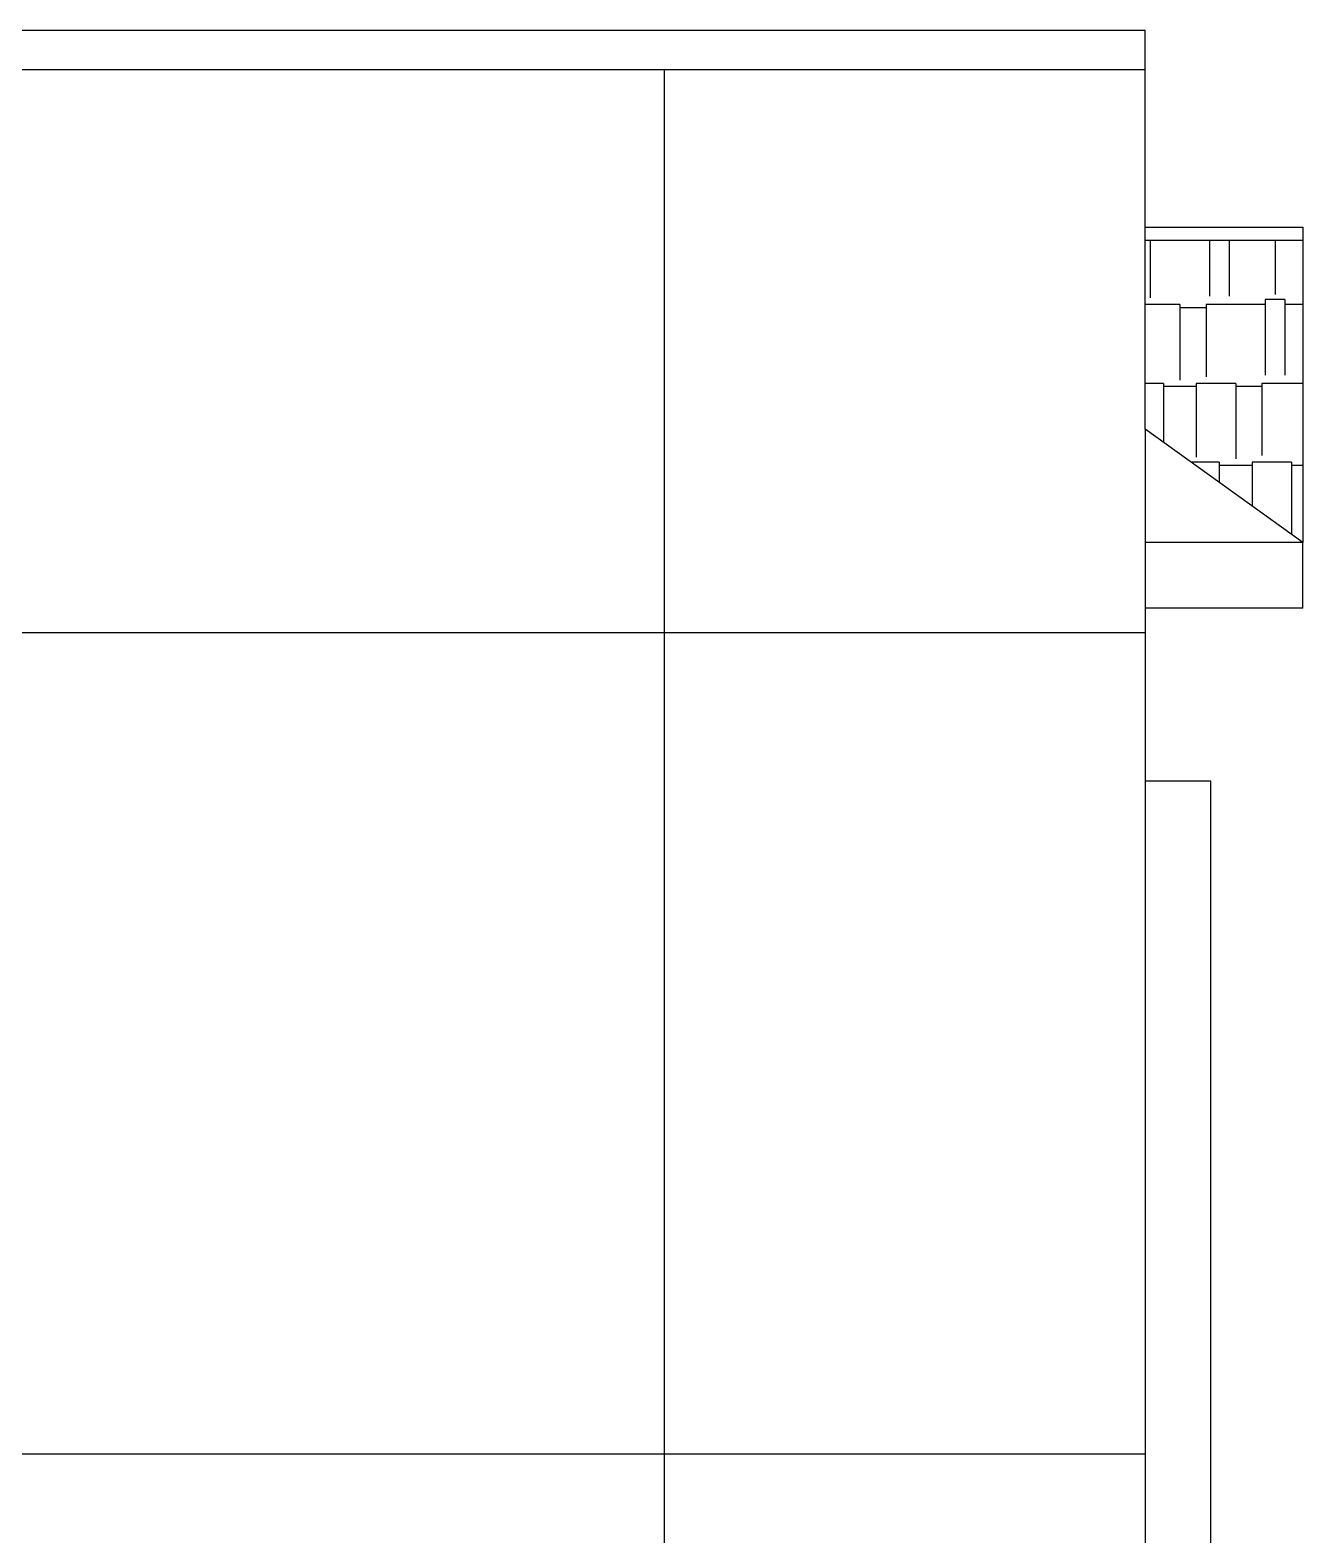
# Model space of a CAD drawing. Header units: inches. Extents: x 3672 to 10975, y -27382 to -746.
# Drawn here: x 6116.6 to 6213.4, y -26641.1 to -26526.6 of the extents above; entities that cross this region are included whole.
import ezdxf

# ---------------------------------------------------------------- set-up
doc = ezdxf.new("R2010")
doc.units = ezdxf.units.IN
doc.header["$LTSCALE"] = 17
doc.header["$MEASUREMENT"] = 0
doc.layers.add('25 BOT BAR', color=12, linetype='Continuous', lineweight=25)
doc.layers.add('OUTLINE', color=1, linetype='Continuous', lineweight=25)

msp = doc.modelspace()

# ---------------------------------------------------------------- hatches: boundary and pattern name
at = {"layer": '25 BOT BAR'}
h = msp.add_hatch(dxfattribs=at)
h.set_pattern_fill('AR-RSHKE', color=8, scale=0.5, angle=180)
h.set_pattern_definition([(180, (-11522.6825, -5697.4846), (-12.75, -6), [3, -2.5, 3.5, -1.5, 4.5, -2]), (180, (-11525.6825, -5697.7346), (-12.75, -6), [2.5, -9.5, 2, -3]), (180, (-11531.6825, -5697.1096), (-12.75, -6), [1.5, -15.5]), (270, (-11522.6825, -5697.4846), (4.25, -6), [5.75, -18.25]), (270, (-11525.6825, -5697.4846), (4.25, -6), [5.625, -18.375]), (270, (-11528.1825, -5697.4846), (4.25, -6), [5.25, -18.75]), (270, (-11531.6825, -5697.1096), (4.25, -6), [5.75, -18.25]), (270, (-11533.1825, -5697.1096), (4.25, -6), [5.75, -18.25]), (270, (-11537.6825, -5697.4846), (4.25, -6), [5.5, -18.5])])
h.paths.add_polyline_path([(6213.44, -26542.6), (6201.44, -26542.6), (6201.44, -26556.97), (6213.44, -26565.6)])
at = {"layer": 'OUTLINE'}
h = msp.add_hatch(dxfattribs=at)
h.set_pattern_fill('NET', color=256, scale=500)
h.set_pattern_definition([(0, (-11522.68, -5697.485), (0, 62.5), []), (90, (-11522.68, -5697.485), (-62.5, 4e-15), [])])
h.paths.add_polyline_path([(6201.44, -26789.6), (6201.44, -26677.6), (6201.44, -26556.97), (6201.44, -26529.6), (5740.97, -26529.6), (5740.97, -26565.6), (5740.97, -26677.6), (5740.97, -26789.6), (5740.97, -26901.6), (5740.97, -27013.6), (5740.97, -27125.6), (6201.44, -27125.6), (6201.44, -27013.6), (6201.44, -26901.6)])

# ---------------------------------------------------------------- linework, layer by layer
at = {"layer": '25 BOT BAR'}
for p, q in [((5740.97, -26526.6), (6201.44, -26526.6)), ((6201.44, -26556.97), (6201.44, -26526.6)), ((5740.97, -26529.6), (6201.44, -26529.6)), ((6201.44, -26541.6), (6213.44, -26541.6)), ((6213.44, -26541.6), (6213.44, -26565.6)), ((6213.44, -26542.6), (6201.44, -26542.6)), ((6201.44, -26556.97), (6201.44, -26677.6)), ((6213.44, -26565.6), (6201.44, -26556.97)), ((6213.44, -26565.6), (6201.44, -26565.6)), ((6213.44, -26570.6), (6213.44, -26565.6)), ((6213.44, -26570.6), (6201.44, -26570.6)), ((6206.44, -26583.75), (6201.44, -26583.75)), ((6206.44, -27086.6), (6206.44, -26583.75))]:
    msp.add_line(p, q, dxfattribs=at)

doc.saveas('drawing.dxf')
